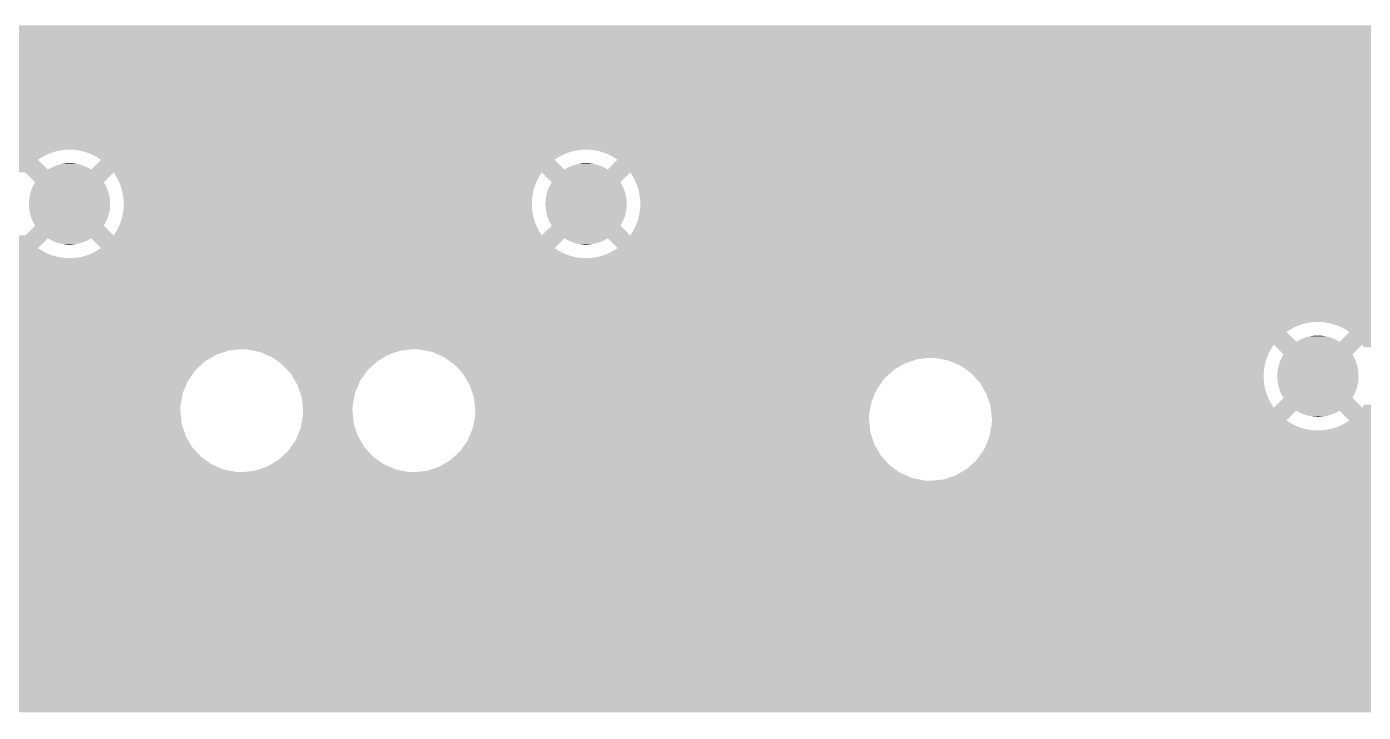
# Model space of a CAD drawing. Extents: x 295 to 953, y 10 to 290.
# Drawn here: x 639.2 to 661.87, y 212.51 to 224.13 of the extents above; entities that cross this region are included whole.
import ezdxf

# ---------------------------------------------------------------- set-up
doc = ezdxf.new("R2010")
doc.units = 0
doc.header["$LTSCALE"] = 5
doc.header["$MEASUREMENT"] = 0
doc.layers.add('GND', color=7, linetype='CONTINUOUS')

msp = doc.modelspace()

# ---------------------------------------------------------------- linework, layer by layer
at = {"layer": 'GND'}
for points in [[(636.662, 223.996), (636.684, 224.01), (723.11, 223.996), (723.12, 224.01)], [(636.684, 224.01), (636.831, 224.106), (723.12, 224.01), (723.225, 224.106)], [(636.831, 224.106), (636.882, 224.159), (723.225, 224.106), (723.282, 224.159)], [(626.194, 223.903), (626.194, 223.904), (723.044, 223.903), (723.044, 223.904)], [(626.194, 223.83), (626.194, 223.903), (722.992, 223.83), (723.044, 223.903)], [(626.194, 223.628), (626.194, 223.83), (722.905, 223.628), (722.992, 223.83)], [(636.271, 223.904), (636.472, 223.927), (723.044, 223.904), (723.061, 223.927)], [(636.472, 223.927), (636.662, 223.996), (723.061, 223.927), (723.11, 223.996)], [(626.194, 223.412), (626.194, 223.628), (722.863, 223.412), (722.905, 223.628)], [(626.194, 223.32), (626.194, 223.412), (722.859, 223.32), (722.863, 223.412)], [(626.194, 223.101), (626.194, 223.32), (722.882, 223.101), (722.859, 223.32)], [(626.194, 222.902), (626.194, 223.101), (722.947, 222.902), (722.882, 223.101)], [(626.194, 222.879), (626.194, 222.902), (680.597, 222.879), (680.817, 222.902)], [(626.194, 222.81), (626.194, 222.879), (680.388, 222.81), (680.597, 222.879)], [(626.194, 222.699), (626.194, 222.81), (680.198, 222.699), (680.388, 222.81)], [(626.194, 222.633), (626.194, 222.699), (680.126, 222.633), (680.198, 222.699)], [(630.621, 222.632), (630.555, 222.633), (680.125, 222.632), (680.126, 222.633)], [(630.686, 222.627), (630.621, 222.632), (680.119, 222.627), (680.125, 222.632)], [(630.751, 222.616), (630.686, 222.627), (680.108, 222.616), (680.119, 222.627)], [(630.815, 222.602), (630.751, 222.616), (680.092, 222.602), (680.108, 222.616)], [(630.877, 222.582), (630.815, 222.602), (680.071, 222.582), (680.092, 222.602)], [(630.939, 222.559), (630.877, 222.582), (680.045, 222.559), (680.071, 222.582)], [(630.957, 222.55), (630.939, 222.559), (680.035, 222.55), (680.045, 222.559)], [(630.998, 222.531), (630.957, 222.55), (680.021, 222.531), (680.035, 222.55)], [(631.055, 222.498), (630.998, 222.531), (679.999, 222.498), (680.021, 222.531)], [(631.017, 222.37), (631.11, 222.462), (679.907, 222.37), (679.973, 222.462)], [(631.11, 222.462), (631.055, 222.498), (679.973, 222.462), (679.999, 222.498)], [(626.194, 222.247), (626.194, 222.296), (679.855, 222.247), (679.876, 222.296)], [(630.943, 222.296), (631.017, 222.37), (679.876, 222.296), (679.907, 222.37)], [(631.35, 222.21), (631.324, 222.247), (679.839, 222.21), (679.855, 222.247)], [(631.375, 222.167), (631.35, 222.21), (679.82, 222.167), (679.839, 222.21)], [(631.383, 222.153), (631.375, 222.167), (679.818, 222.153), (679.82, 222.167)], [(631.413, 222.095), (631.383, 222.153), (679.806, 222.095), (679.818, 222.153)], [(631.432, 222.049), (631.413, 222.095), (679.797, 222.049), (679.806, 222.095)], [(631.433, 222.045), (631.432, 222.049), (639.837, 222.045), (639.902, 222.049)], [(631.437, 222.037), (631.433, 222.045), (639.772, 222.037), (639.837, 222.045)], [(631.438, 222.034), (631.437, 222.037), (639.76, 222.034), (639.772, 222.037)], [(631.441, 222.024), (631.438, 222.034), (639.708, 222.024), (639.76, 222.034)], [(631.447, 222.006), (631.441, 222.024), (639.645, 222.006), (639.708, 222.024)], [(631.454, 221.984), (631.447, 222.006), (639.583, 221.984), (639.645, 222.006)], [(631.458, 221.972), (631.454, 221.984), (639.555, 221.972), (639.583, 221.984)], [(631.462, 221.958), (631.458, 221.972), (639.523, 221.958), (639.555, 221.972)], [(639.968, 222.048), (639.902, 222.049), (648.65, 222.048), (648.665, 222.049)], [(640.002, 222.045), (639.968, 222.048), (648.6, 222.045), (648.65, 222.048)], [(640.033, 222.042), (640.002, 222.045), (648.579, 222.042), (648.6, 222.045)], [(640.07, 222.037), (640.033, 222.042), (648.535, 222.037), (648.579, 222.042)], [(640.098, 222.032), (640.07, 222.037), (648.513, 222.032), (648.535, 222.037)], [(640.135, 222.024), (640.098, 222.032), (648.471, 222.024), (648.513, 222.032)], [(640.162, 222.017), (640.135, 222.024), (648.448, 222.017), (648.471, 222.024)], [(640.199, 222.006), (640.162, 222.017), (648.408, 222.006), (648.448, 222.017)], [(640.225, 221.998), (640.199, 222.006), (648.385, 221.998), (648.408, 222.006)], [(640.261, 221.984), (640.225, 221.998), (648.346, 221.984), (648.385, 221.998)], [(640.286, 221.974), (640.261, 221.984), (648.324, 221.974), (648.346, 221.984)], [(640.321, 221.958), (640.286, 221.974), (648.286, 221.958), (648.324, 221.974)], [(648.731, 222.048), (648.665, 222.049), (679.797, 222.048), (679.797, 222.049)], [(648.796, 222.042), (648.731, 222.048), (679.796, 222.042), (679.797, 222.048)], [(648.861, 222.032), (648.796, 222.042), (679.794, 222.032), (679.796, 222.042)], [(648.925, 222.017), (648.861, 222.032), (679.791, 222.017), (679.794, 222.032)], [(648.988, 221.998), (648.925, 222.017), (679.787, 221.998), (679.791, 222.017)], [(649.049, 221.974), (648.988, 221.998), (679.782, 221.974), (679.787, 221.998)], [(649.098, 221.951), (649.049, 221.974), (679.778, 221.951), (679.782, 221.974)], [(631.47, 221.927), (631.462, 221.958), (639.465, 221.927), (639.523, 221.958)], [(631.475, 221.908), (631.47, 221.927), (639.435, 221.908), (639.465, 221.927)], [(631.477, 221.892), (631.475, 221.908), (639.409, 221.892), (639.435, 221.908)], [(631.48, 221.878), (631.477, 221.892), (639.388, 221.878), (639.409, 221.892)], [(631.486, 221.844), (631.48, 221.878), (639.422, 221.844), (639.388, 221.878)], [(631.493, 221.779), (631.486, 221.844), (639.488, 221.779), (639.422, 221.844)], [(631.495, 221.713), (631.493, 221.779), (639.553, 221.713), (639.488, 221.779)], [(639.588, 221.732), (639.605, 221.74), (640.256, 221.732), (640.241, 221.74)], [(639.605, 221.74), (639.638, 221.757), (640.241, 221.74), (640.206, 221.757)], [(639.638, 221.757), (639.656, 221.764), (640.206, 221.757), (640.19, 221.764)], [(639.656, 221.764), (639.691, 221.778), (640.19, 221.764), (640.153, 221.778)], [(639.691, 221.778), (639.71, 221.784), (640.153, 221.778), (640.137, 221.784)], [(639.71, 221.784), (639.745, 221.795), (640.137, 221.784), (640.098, 221.795)], [(639.745, 221.795), (639.765, 221.8), (640.098, 221.795), (640.082, 221.8)], [(639.765, 221.8), (639.801, 221.807), (640.082, 221.8), (640.042, 221.807)], [(639.801, 221.807), (639.822, 221.81), (640.042, 221.807), (640.027, 221.81)], [(639.822, 221.81), (639.857, 221.815), (640.027, 221.81), (639.984, 221.815)], [(639.857, 221.815), (639.884, 221.817), (639.984, 221.815), (639.97, 221.817)], [(639.884, 221.817), (639.913, 221.818), (639.97, 221.817), (639.913, 221.818)], [(640.291, 221.712), (640.457, 221.878), (648.317, 221.712), (648.151, 221.878)], [(640.345, 221.946), (640.321, 221.958), (648.264, 221.946), (648.286, 221.958)], [(640.379, 221.927), (640.345, 221.946), (648.228, 221.927), (648.264, 221.946)], [(640.402, 221.914), (640.379, 221.927), (648.207, 221.914), (648.228, 221.927)], [(640.435, 221.892), (640.402, 221.914), (648.172, 221.892), (648.207, 221.914)], [(640.457, 221.878), (640.435, 221.892), (648.151, 221.878), (648.172, 221.892)], [(648.351, 221.732), (648.368, 221.74), (649.019, 221.732), (649.004, 221.74)], [(648.368, 221.74), (648.401, 221.757), (649.004, 221.74), (648.969, 221.757)], [(648.401, 221.757), (648.419, 221.764), (648.969, 221.757), (648.953, 221.764)], [(648.419, 221.764), (648.454, 221.778), (648.953, 221.764), (648.916, 221.778)], [(648.454, 221.778), (648.473, 221.784), (648.916, 221.778), (648.9, 221.784)], [(648.473, 221.784), (648.508, 221.795), (648.9, 221.784), (648.861, 221.795)], [(648.508, 221.795), (648.528, 221.8), (648.861, 221.795), (648.845, 221.8)], [(648.528, 221.8), (648.564, 221.807), (648.845, 221.8), (648.805, 221.807)], [(648.564, 221.807), (648.585, 221.81), (648.805, 221.807), (648.79, 221.81)], [(648.585, 221.81), (648.62, 221.815), (648.79, 221.81), (648.747, 221.815)], [(648.62, 221.815), (648.647, 221.817), (648.747, 221.815), (648.733, 221.817)], [(648.647, 221.817), (648.676, 221.818), (648.733, 221.817), (648.676, 221.818)], [(649.054, 221.712), (649.201, 221.859), (679.789, 221.712), (679.774, 221.859)], [(649.108, 221.946), (649.098, 221.951), (679.778, 221.946), (679.778, 221.951)], [(649.165, 221.914), (649.108, 221.946), (679.776, 221.914), (679.778, 221.946)], [(649.22, 221.878), (649.165, 221.914), (679.775, 221.878), (679.776, 221.914)], [(649.201, 221.859), (649.22, 221.878), (679.774, 221.859), (679.775, 221.878)], [(631.494, 221.668), (631.495, 221.712), (679.794, 221.668), (679.789, 221.712)], [(631.494, 221.663), (631.494, 221.668), (679.795, 221.663), (679.794, 221.668)], [(631.495, 221.712), (631.495, 221.713), (639.554, 221.712), (639.553, 221.713)], [(639.34, 221.497), (639.173, 221.663), (640.505, 221.497), (640.672, 221.663)], [(639.554, 221.712), (639.588, 221.732), (640.291, 221.712), (640.256, 221.732)], [(640.697, 221.626), (640.672, 221.663), (647.912, 221.626), (647.936, 221.663)], [(640.707, 221.609), (640.697, 221.626), (647.9, 221.609), (647.912, 221.626)], [(640.731, 221.569), (640.707, 221.609), (647.878, 221.569), (647.9, 221.609)], [(640.739, 221.551), (640.731, 221.569), (647.868, 221.551), (647.878, 221.569)], [(640.76, 221.511), (640.739, 221.551), (647.849, 221.511), (647.868, 221.551)], [(640.767, 221.492), (640.76, 221.511), (647.84, 221.492), (647.849, 221.511)], [(648.103, 221.497), (647.936, 221.663), (649.268, 221.497), (649.435, 221.663)], [(648.317, 221.712), (648.351, 221.732), (649.054, 221.712), (649.019, 221.732)], [(649.45, 221.64), (649.435, 221.663), (679.797, 221.64), (679.795, 221.663)], [(649.46, 221.626), (649.45, 221.64), (679.802, 221.626), (679.797, 221.64)], [(649.494, 221.569), (649.46, 221.626), (679.82, 221.569), (679.802, 221.626)], [(649.523, 221.511), (649.494, 221.569), (679.84, 221.511), (679.82, 221.569)], [(649.548, 221.45), (649.523, 221.511), (679.86, 221.45), (679.84, 221.511)], [(639.243, 221.242), (639.252, 221.289), (640.603, 221.242), (640.593, 221.289)], [(639.252, 221.289), (639.254, 221.298), (640.593, 221.289), (640.591, 221.298)], [(639.254, 221.298), (639.267, 221.343), (640.591, 221.298), (640.577, 221.343)], [(639.267, 221.343), (639.271, 221.352), (640.577, 221.343), (640.575, 221.352)], [(639.271, 221.352), (639.287, 221.397), (640.575, 221.352), (640.558, 221.397)], [(639.287, 221.397), (639.291, 221.405), (640.558, 221.397), (640.554, 221.405)], [(639.291, 221.405), (639.311, 221.448), (640.554, 221.405), (640.533, 221.448)], [(639.311, 221.448), (639.316, 221.456), (640.533, 221.448), (640.529, 221.456)], [(639.316, 221.456), (639.34, 221.497), (640.529, 221.456), (640.505, 221.497)], [(640.785, 221.45), (640.767, 221.492), (647.824, 221.45), (647.84, 221.492)], [(640.791, 221.431), (640.785, 221.45), (647.816, 221.431), (647.824, 221.45)], [(640.806, 221.388), (640.791, 221.431), (647.803, 221.388), (647.816, 221.431)], [(640.81, 221.368), (640.806, 221.388), (647.797, 221.368), (647.803, 221.388)], [(640.822, 221.324), (640.81, 221.368), (647.787, 221.324), (647.797, 221.368)], [(640.825, 221.305), (640.822, 221.324), (647.782, 221.305), (647.787, 221.324)], [(640.833, 221.26), (640.825, 221.305), (647.775, 221.26), (647.782, 221.305)], [(648.006, 221.242), (648.015, 221.289), (649.366, 221.242), (649.356, 221.289)], [(648.015, 221.289), (648.017, 221.298), (649.356, 221.289), (649.354, 221.298)], [(648.017, 221.298), (648.03, 221.343), (649.354, 221.298), (649.34, 221.343)], [(648.03, 221.343), (648.034, 221.352), (649.34, 221.343), (649.338, 221.352)], [(648.034, 221.352), (648.05, 221.397), (649.338, 221.352), (649.321, 221.397)], [(648.05, 221.397), (648.054, 221.405), (649.321, 221.397), (649.317, 221.405)], [(648.054, 221.405), (648.074, 221.448), (649.317, 221.405), (649.296, 221.448)], [(648.074, 221.448), (648.079, 221.456), (649.296, 221.448), (649.292, 221.456)], [(648.079, 221.456), (648.103, 221.497), (649.292, 221.456), (649.268, 221.497)], [(649.554, 221.431), (649.548, 221.45), (679.866, 221.431), (679.86, 221.45)], [(649.569, 221.388), (649.554, 221.431), (679.891, 221.388), (679.866, 221.431)], [(649.585, 221.324), (649.569, 221.388), (679.928, 221.324), (679.891, 221.388)], [(649.596, 221.26), (649.585, 221.324), (679.966, 221.26), (679.928, 221.324)], [(639.233, 221.129), (639.235, 221.177), (640.612, 221.129), (640.61, 221.177)], [(639.235, 221.081), (639.233, 221.129), (640.61, 221.081), (640.612, 221.129)], [(639.235, 221.177), (639.236, 221.186), (640.61, 221.177), (640.61, 221.186)], [(639.236, 221.072), (639.235, 221.081), (640.609, 221.072), (640.61, 221.081)], [(639.236, 221.186), (639.241, 221.233), (640.61, 221.186), (640.604, 221.233)], [(639.241, 221.025), (639.236, 221.072), (640.604, 221.025), (640.609, 221.072)], [(639.241, 221.233), (639.243, 221.242), (640.604, 221.233), (640.603, 221.242)], [(640.835, 221.24), (640.833, 221.26), (647.772, 221.24), (647.775, 221.26)], [(640.84, 221.195), (640.835, 221.24), (647.768, 221.195), (647.772, 221.24)], [(640.838, 221.043), (640.842, 221.084), (647.769, 221.043), (647.767, 221.084)], [(640.841, 221.174), (640.84, 221.195), (647.767, 221.174), (647.768, 221.195)], [(640.843, 221.129), (640.841, 221.174), (647.766, 221.129), (647.767, 221.174)], [(640.842, 221.109), (640.843, 221.129), (647.766, 221.109), (647.766, 221.129)], [(640.842, 221.084), (640.842, 221.109), (647.767, 221.084), (647.766, 221.109)], [(647.996, 221.129), (647.998, 221.177), (649.375, 221.129), (649.373, 221.177)], [(647.998, 221.081), (647.996, 221.129), (649.373, 221.081), (649.375, 221.129)], [(647.998, 221.177), (647.999, 221.186), (649.373, 221.177), (649.373, 221.186)], [(647.999, 221.072), (647.998, 221.081), (649.372, 221.072), (649.373, 221.081)], [(647.999, 221.186), (648.004, 221.233), (649.373, 221.186), (649.367, 221.233)], [(648.004, 221.025), (647.999, 221.072), (649.367, 221.025), (649.372, 221.072)], [(648.004, 221.233), (648.006, 221.242), (649.367, 221.233), (649.366, 221.242)], [(649.598, 221.24), (649.596, 221.26), (679.977, 221.24), (679.966, 221.26)], [(649.603, 221.195), (649.598, 221.24), (680.019, 221.195), (679.977, 221.24)], [(649.599, 221.018), (649.604, 221.078), (680.21, 221.018), (680.126, 221.078)], [(649.606, 221.129), (649.603, 221.195), (680.079, 221.129), (680.019, 221.195)], [(649.604, 221.078), (649.605, 221.084), (680.126, 221.078), (680.121, 221.084)], [(649.605, 221.084), (649.606, 221.129), (680.121, 221.084), (680.079, 221.129)], [(639.243, 221.016), (639.241, 221.025), (640.602, 221.016), (640.604, 221.025)], [(639.252, 220.969), (639.243, 221.016), (640.593, 220.969), (640.602, 221.016)], [(639.254, 220.96), (639.252, 220.969), (640.591, 220.96), (640.593, 220.969)], [(639.268, 220.915), (639.254, 220.96), (640.578, 220.915), (640.591, 220.96)], [(639.27, 220.906), (639.268, 220.915), (640.575, 220.906), (640.578, 220.915)], [(639.288, 220.861), (639.27, 220.906), (640.558, 220.861), (640.575, 220.906)], [(639.291, 220.853), (639.288, 220.861), (640.554, 220.853), (640.558, 220.861)], [(639.312, 220.81), (639.291, 220.853), (640.534, 220.81), (640.554, 220.853)], [(640.792, 220.827), (640.799, 220.851), (647.817, 220.827), (647.808, 220.851)], [(640.799, 220.851), (640.811, 220.89), (647.808, 220.851), (647.798, 220.89)], [(640.811, 220.89), (640.817, 220.914), (647.798, 220.89), (647.791, 220.914)], [(640.817, 220.914), (640.826, 220.953), (647.791, 220.914), (647.783, 220.953)], [(640.826, 220.953), (640.83, 220.978), (647.783, 220.953), (647.778, 220.978)], [(640.83, 220.978), (640.836, 221.018), (647.778, 220.978), (647.773, 221.018)], [(640.836, 221.018), (640.838, 221.043), (647.773, 221.018), (647.769, 221.043)], [(648.006, 221.016), (648.004, 221.025), (649.365, 221.016), (649.367, 221.025)], [(648.015, 220.969), (648.006, 221.016), (649.356, 220.969), (649.365, 221.016)], [(648.017, 220.96), (648.015, 220.969), (649.354, 220.96), (649.356, 220.969)], [(648.031, 220.915), (648.017, 220.96), (649.341, 220.915), (649.354, 220.96)], [(648.033, 220.906), (648.031, 220.915), (649.338, 220.906), (649.341, 220.915)], [(648.051, 220.861), (648.033, 220.906), (649.321, 220.861), (649.338, 220.906)], [(648.054, 220.853), (648.051, 220.861), (649.317, 220.853), (649.321, 220.861)], [(648.075, 220.81), (648.054, 220.853), (649.297, 220.81), (649.317, 220.853)], [(649.555, 220.827), (649.566, 220.863), (680.692, 220.827), (680.508, 220.863)], [(649.566, 220.863), (649.574, 220.89), (680.508, 220.863), (680.447, 220.89)], [(649.574, 220.89), (649.588, 220.95), (680.447, 220.89), (680.306, 220.95)], [(649.588, 220.95), (649.589, 220.953), (680.306, 220.95), (680.301, 220.953)], [(649.589, 220.953), (649.599, 221.018), (680.301, 220.953), (680.21, 221.018)], [(639.173, 220.595), (639.34, 220.761), (640.672, 220.595), (640.505, 220.761)], [(639.316, 220.802), (639.312, 220.81), (640.529, 220.802), (640.534, 220.81)], [(639.34, 220.761), (639.316, 220.802), (640.505, 220.761), (640.529, 220.802)], [(640.672, 220.595), (640.685, 220.615), (647.936, 220.595), (647.922, 220.615)], [(640.685, 220.615), (640.708, 220.649), (647.922, 220.615), (647.901, 220.649)], [(640.708, 220.649), (640.72, 220.671), (647.901, 220.649), (647.887, 220.671)], [(640.72, 220.671), (640.74, 220.707), (647.887, 220.671), (647.869, 220.707)], [(640.74, 220.707), (640.751, 220.729), (647.869, 220.707), (647.857, 220.729)], [(640.751, 220.729), (640.768, 220.766), (647.857, 220.729), (647.841, 220.766)], [(640.768, 220.766), (640.777, 220.789), (647.841, 220.766), (647.83, 220.789)], [(640.777, 220.789), (640.792, 220.827), (647.83, 220.789), (647.817, 220.827)], [(647.936, 220.595), (648.103, 220.761), (649.435, 220.595), (649.268, 220.761)], [(648.079, 220.802), (648.075, 220.81), (649.292, 220.802), (649.297, 220.81)], [(648.103, 220.761), (648.079, 220.802), (649.268, 220.761), (649.292, 220.802)], [(649.435, 220.595), (649.471, 220.649), (852.786, 220.595), (852.773, 220.649)], [(649.471, 220.649), (649.503, 220.707), (852.773, 220.649), (852.759, 220.707)], [(649.503, 220.707), (649.531, 220.766), (852.759, 220.707), (852.745, 220.766)], [(649.531, 220.766), (649.551, 220.816), (852.745, 220.766), (852.733, 220.816)], [(649.551, 220.816), (649.552, 220.821), (680.817, 220.816), (680.725, 220.821)], [(649.552, 220.821), (649.555, 220.827), (680.725, 220.821), (680.692, 220.827)], [(626.194, 220.546), (626.194, 220.595), (852.797, 220.546), (852.786, 220.595)], [(626.194, 220.38), (626.194, 220.546), (639.388, 220.38), (639.554, 220.546)], [(626.194, 220.344), (626.194, 220.38), (639.443, 220.344), (639.388, 220.38)], [(639.589, 220.526), (639.554, 220.546), (640.257, 220.526), (640.291, 220.546)], [(639.604, 220.518), (639.589, 220.526), (640.24, 220.518), (640.257, 220.526)], [(639.64, 220.501), (639.604, 220.518), (640.207, 220.501), (640.24, 220.518)], [(639.655, 220.494), (639.64, 220.501), (640.189, 220.494), (640.207, 220.501)], [(639.692, 220.48), (639.655, 220.494), (640.154, 220.48), (640.189, 220.494)], [(639.708, 220.474), (639.692, 220.48), (640.135, 220.474), (640.154, 220.48)], [(639.747, 220.463), (639.708, 220.474), (640.1, 220.463), (640.135, 220.474)], [(639.763, 220.458), (639.747, 220.463), (640.08, 220.458), (640.1, 220.463)], [(639.803, 220.451), (639.763, 220.458), (640.045, 220.451), (640.08, 220.458)], [(639.819, 220.448), (639.803, 220.451), (640.023, 220.448), (640.045, 220.451)], [(639.861, 220.443), (639.819, 220.448), (639.988, 220.443), (640.023, 220.448)], [(639.875, 220.441), (639.861, 220.443), (639.961, 220.441), (639.988, 220.443)], [(639.932, 220.44), (639.875, 220.441), (639.932, 220.44), (639.961, 220.441)], [(640.457, 220.38), (640.291, 220.546), (648.151, 220.38), (648.317, 220.546)], [(640.436, 220.366), (640.457, 220.38), (648.173, 220.366), (648.151, 220.38)], [(648.352, 220.526), (648.318, 220.546), (649.02, 220.526), (649.054, 220.546)], [(648.367, 220.518), (648.352, 220.526), (649.003, 220.518), (649.02, 220.526)], [(648.403, 220.501), (648.367, 220.518), (648.97, 220.501), (649.003, 220.518)], [(648.418, 220.494), (648.403, 220.501), (648.952, 220.494), (648.97, 220.501)], [(648.455, 220.48), (648.418, 220.494), (648.917, 220.48), (648.952, 220.494)], [(648.471, 220.474), (648.455, 220.48), (648.898, 220.474), (648.917, 220.48)], [(648.51, 220.463), (648.471, 220.474), (648.863, 220.463), (648.898, 220.474)], [(648.526, 220.458), (648.51, 220.463), (648.843, 220.458), (648.863, 220.463)], [(648.566, 220.451), (648.526, 220.458), (648.808, 220.451), (648.843, 220.458)], [(648.582, 220.448), (648.566, 220.451), (648.786, 220.448), (648.808, 220.451)], [(648.624, 220.443), (648.582, 220.448), (648.751, 220.443), (648.786, 220.448)], [(648.638, 220.441), (648.624, 220.443), (648.724, 220.441), (648.751, 220.443)], [(648.695, 220.44), (648.638, 220.441), (648.695, 220.44), (648.724, 220.441)], [(649.059, 220.541), (649.054, 220.546), (852.798, 220.541), (852.797, 220.546)], [(649.22, 220.38), (649.059, 220.541), (852.865, 220.38), (852.798, 220.541)], [(649.199, 220.366), (649.22, 220.38), (852.871, 220.366), (852.865, 220.38)], [(626.194, 220.312), (626.194, 220.344), (639.5, 220.312), (639.443, 220.344)], [(626.194, 220.284), (626.194, 220.312), (639.559, 220.284), (639.5, 220.312)], [(626.194, 220.26), (626.194, 220.284), (639.621, 220.26), (639.559, 220.284)], [(626.194, 220.241), (626.194, 220.26), (639.683, 220.241), (639.621, 220.26)], [(626.194, 220.226), (626.194, 220.241), (639.747, 220.226), (639.683, 220.241)], [(626.194, 220.216), (626.194, 220.226), (639.812, 220.216), (639.747, 220.226)], [(626.194, 220.21), (626.194, 220.216), (639.877, 220.21), (639.812, 220.216)], [(626.194, 220.209), (626.194, 220.21), (639.943, 220.209), (639.877, 220.21)], [(626.194, 220.01), (626.194, 220.209), (853.068, 220.01), (852.946, 220.209)], [(639.943, 220.209), (639.958, 220.21), (648.706, 220.209), (648.64, 220.21)], [(639.958, 220.21), (640.008, 220.213), (648.64, 220.21), (648.606, 220.213)], [(640.008, 220.213), (640.029, 220.216), (648.606, 220.213), (648.575, 220.216)], [(640.029, 220.216), (640.073, 220.221), (648.575, 220.216), (648.538, 220.221)], [(640.073, 220.221), (640.095, 220.226), (648.538, 220.221), (648.51, 220.226)], [(640.095, 220.226), (640.137, 220.234), (648.51, 220.226), (648.473, 220.234)], [(640.137, 220.234), (640.16, 220.241), (648.473, 220.234), (648.446, 220.241)], [(640.16, 220.241), (640.201, 220.252), (648.446, 220.241), (648.409, 220.252)], [(640.201, 220.252), (640.223, 220.26), (648.409, 220.252), (648.384, 220.26)], [(640.223, 220.26), (640.262, 220.274), (648.384, 220.26), (648.347, 220.274)], [(640.262, 220.274), (640.284, 220.284), (648.347, 220.274), (648.322, 220.284)], [(640.284, 220.284), (640.322, 220.3), (648.322, 220.284), (648.287, 220.3)], [(640.322, 220.3), (640.344, 220.312), (648.287, 220.3), (648.263, 220.312)], [(640.344, 220.312), (640.38, 220.331), (648.263, 220.312), (648.229, 220.331)], [(640.38, 220.331), (640.401, 220.344), (648.229, 220.331), (648.206, 220.344)], [(640.401, 220.344), (640.436, 220.366), (648.206, 220.344), (648.173, 220.366)], [(648.706, 220.209), (648.771, 220.213), (852.946, 220.209), (852.944, 220.213)], [(648.771, 220.213), (648.836, 220.221), (852.944, 220.213), (852.939, 220.221)], [(648.836, 220.221), (648.9, 220.234), (852.939, 220.221), (852.931, 220.234)], [(648.9, 220.234), (648.964, 220.252), (852.931, 220.234), (852.92, 220.252)], [(648.964, 220.252), (649, 220.265), (852.92, 220.252), (852.912, 220.265)], [(649, 220.265), (649.025, 220.274), (852.912, 220.265), (852.909, 220.274)], [(649.025, 220.274), (649.085, 220.3), (852.909, 220.274), (852.898, 220.3)], [(649.085, 220.3), (649.143, 220.331), (852.898, 220.3), (852.885, 220.331)], [(649.143, 220.331), (649.199, 220.366), (852.885, 220.331), (852.871, 220.366)], [(626.194, 219.858), (626.194, 220.01), (853.197, 219.858), (853.068, 220.01)], [(626.194, 219.854), (626.194, 219.858), (774.933, 219.854), (774.999, 219.858)], [(626.194, 219.846), (626.194, 219.854), (774.868, 219.846), (774.933, 219.854)], [(626.194, 219.833), (626.194, 219.846), (774.804, 219.833), (774.868, 219.846)], [(626.194, 219.815), (626.194, 219.833), (774.741, 219.815), (774.804, 219.833)], [(626.194, 219.793), (626.194, 219.815), (774.679, 219.793), (774.741, 219.815)], [(626.194, 219.767), (626.194, 219.793), (774.619, 219.767), (774.679, 219.793)], [(626.194, 219.736), (626.194, 219.767), (774.561, 219.736), (774.619, 219.767)], [(626.194, 219.702), (626.194, 219.736), (774.505, 219.702), (774.561, 219.736)], [(626.194, 219.687), (626.194, 219.702), (774.485, 219.687), (774.505, 219.702)], [(626.194, 219.521), (626.194, 219.687), (774.651, 219.521), (774.485, 219.687)], [(626.194, 219.473), (626.194, 219.521), (853.674, 219.473), (853.595, 219.521)], [(626.194, 219.418), (626.194, 219.473), (774.234, 219.418), (774.27, 219.473)], [(626.194, 219.361), (626.194, 219.418), (774.201, 219.361), (774.234, 219.418)], [(626.194, 219.301), (626.194, 219.361), (774.173, 219.301), (774.201, 219.361)], [(626.194, 219.251), (626.194, 219.301), (774.154, 219.251), (774.173, 219.301)], [(626.194, 219.227), (626.194, 219.251), (665.992, 219.227), (666.212, 219.251)], [(626.194, 219.159), (626.194, 219.227), (665.783, 219.159), (665.992, 219.227)], [(626.194, 219.128), (626.194, 219.159), (665.73, 219.128), (665.783, 219.159)], [(626.194, 219.124), (626.194, 219.128), (661.014, 219.124), (661.08, 219.128)], [(626.194, 219.116), (626.194, 219.124), (660.949, 219.116), (661.014, 219.124)], [(626.194, 219.103), (626.194, 219.116), (660.885, 219.103), (660.949, 219.116)], [(626.194, 219.085), (626.194, 219.103), (660.822, 219.085), (660.885, 219.103)], [(626.194, 219.063), (626.194, 219.085), (660.76, 219.063), (660.822, 219.085)], [(626.194, 219.037), (626.194, 219.063), (660.7, 219.037), (660.76, 219.063)], [(626.194, 219.006), (626.194, 219.037), (660.642, 219.006), (660.7, 219.037)], [(661.145, 219.127), (661.08, 219.128), (665.729, 219.127), (665.73, 219.128)], [(661.211, 219.121), (661.145, 219.127), (665.719, 219.121), (665.729, 219.127)], [(661.275, 219.111), (661.211, 219.121), (665.702, 219.111), (665.719, 219.121)], [(661.339, 219.096), (661.275, 219.111), (665.677, 219.096), (665.702, 219.111)], [(661.402, 219.077), (661.339, 219.096), (665.644, 219.077), (665.677, 219.096)], [(661.463, 219.053), (661.402, 219.077), (665.603, 219.053), (665.644, 219.077)], [(661.476, 219.047), (661.463, 219.053), (665.593, 219.047), (665.603, 219.053)], [(661.522, 219.025), (661.476, 219.047), (665.569, 219.025), (665.593, 219.047)], [(661.579, 218.993), (661.522, 219.025), (665.534, 218.993), (665.569, 219.025)], [(626.194, 218.971), (626.194, 219.006), (660.586, 218.971), (660.642, 219.006)], [(626.194, 218.957), (626.194, 218.971), (660.566, 218.957), (660.586, 218.971)], [(626.194, 218.791), (626.194, 218.957), (660.732, 218.791), (660.566, 218.957)], [(626.194, 218.742), (626.194, 218.791), (665.319, 218.742), (665.354, 218.791)], [(660.732, 218.791), (660.765, 218.811), (661.468, 218.791), (661.434, 218.811)], [(660.765, 218.811), (660.782, 218.819), (661.434, 218.811), (661.419, 218.819)], [(660.782, 218.819), (660.816, 218.836), (661.419, 218.819), (661.383, 218.836)], [(660.816, 218.836), (660.834, 218.843), (661.383, 218.836), (661.367, 218.843)], [(660.834, 218.843), (660.868, 218.857), (661.367, 218.843), (661.33, 218.857)], [(660.868, 218.857), (660.887, 218.863), (661.33, 218.857), (661.314, 218.863)], [(660.887, 218.863), (660.922, 218.874), (661.314, 218.863), (661.275, 218.874)], [(660.922, 218.874), (660.942, 218.879), (661.275, 218.874), (661.26, 218.879)], [(660.942, 218.879), (660.978, 218.886), (661.26, 218.879), (661.219, 218.886)], [(660.978, 218.886), (660.999, 218.889), (661.219, 218.886), (661.204, 218.889)], [(660.999, 218.889), (661.034, 218.894), (661.204, 218.889), (661.161, 218.894)], [(661.034, 218.894), (661.062, 218.896), (661.161, 218.894), (661.147, 218.896)], [(661.062, 218.896), (661.091, 218.897), (661.147, 218.896), (661.091, 218.897)], [(661.468, 218.791), (661.575, 218.898), (665.354, 218.791), (665.43, 218.898)], [(661.575, 218.898), (661.634, 218.957), (665.43, 218.898), (665.494, 218.957)], [(661.634, 218.957), (661.579, 218.993), (665.494, 218.957), (665.534, 218.993)], [(626.194, 218.688), (626.194, 218.742), (660.315, 218.688), (660.351, 218.742)], [(626.194, 218.667), (626.194, 218.688), (660.303, 218.667), (660.315, 218.688)], [(637.093, 218.663), (637.002, 218.667), (642.805, 218.663), (642.844, 218.667)], [(637.191, 218.643), (637.093, 218.663), (642.624, 218.643), (642.805, 218.663)], [(637.31, 218.62), (637.191, 218.643), (642.554, 218.62), (642.624, 218.643)], [(637.416, 218.574), (637.31, 218.62), (642.415, 218.574), (642.554, 218.62)], [(637.512, 218.533), (637.416, 218.574), (642.344, 218.533), (642.415, 218.574)], [(642.935, 218.663), (642.844, 218.667), (645.726, 218.663), (645.765, 218.667)], [(643.033, 218.643), (642.935, 218.663), (645.545, 218.643), (645.726, 218.663)], [(643.152, 218.62), (643.033, 218.643), (645.475, 218.62), (645.545, 218.643)], [(643.258, 218.574), (643.152, 218.62), (645.336, 218.574), (645.475, 218.62)], [(643.354, 218.533), (643.258, 218.574), (645.265, 218.533), (645.336, 218.574)], [(645.856, 218.663), (645.765, 218.667), (660.3, 218.663), (660.303, 218.667)], [(646.02, 218.63), (645.856, 218.663), (660.282, 218.63), (660.3, 218.663)], [(646.073, 218.62), (646.02, 218.63), (660.277, 218.62), (660.282, 218.63)], [(646.186, 218.571), (646.073, 218.62), (660.254, 218.571), (660.277, 218.62)], [(646.275, 218.533), (646.186, 218.571), (660.24, 218.533), (660.254, 218.571)], [(660.517, 218.576), (660.351, 218.742), (661.683, 218.576), (661.849, 218.742)], [(660.493, 218.535), (660.517, 218.576), (661.707, 218.535), (661.683, 218.576)], [(661.865, 218.719), (661.849, 218.742), (665.302, 218.719), (665.319, 218.742)], [(661.874, 218.705), (661.865, 218.719), (665.296, 218.705), (665.302, 218.719)], [(637.611, 218.463), (637.512, 218.533), (642.225, 218.463), (642.344, 218.533)], [(637.692, 218.405), (637.611, 218.463), (642.162, 218.405), (642.225, 218.463)], [(637.775, 218.314), (637.692, 218.405), (642.062, 218.314), (642.162, 218.405)], [(643.453, 218.463), (643.354, 218.533), (645.146, 218.463), (645.265, 218.533)], [(643.534, 218.405), (643.453, 218.463), (645.083, 218.405), (645.146, 218.463)], [(643.617, 218.314), (643.534, 218.405), (644.983, 218.314), (645.083, 218.405)], [(646.293, 218.521), (646.275, 218.533), (660.235, 218.521), (660.24, 218.533)], [(646.326, 218.497), (646.293, 218.521), (654.308, 218.497), (654.528, 218.521)], [(646.422, 218.428), (646.326, 218.497), (654.099, 218.428), (654.308, 218.497)], [(646.455, 218.405), (646.422, 218.428), (654.059, 218.405), (654.099, 218.428)], [(646.536, 218.317), (646.455, 218.405), (653.909, 218.317), (654.059, 218.405)], [(654.619, 218.516), (654.528, 218.521), (660.233, 218.516), (660.235, 218.521)], [(654.652, 218.51), (654.619, 218.516), (660.231, 218.51), (660.233, 218.516)], [(654.836, 218.474), (654.652, 218.51), (660.22, 218.474), (660.231, 218.51)], [(654.898, 218.447), (654.836, 218.474), (660.211, 218.447), (660.22, 218.474)], [(655.038, 218.387), (654.898, 218.447), (660.197, 218.387), (660.211, 218.447)], [(655.043, 218.384), (655.038, 218.387), (660.197, 218.384), (660.197, 218.387)], [(655.134, 218.319), (655.043, 218.384), (660.186, 218.319), (660.197, 218.384)], [(660.42, 218.321), (660.429, 218.368), (661.78, 218.321), (661.77, 218.368)], [(660.429, 218.368), (660.432, 218.377), (661.77, 218.368), (661.768, 218.377)], [(660.432, 218.377), (660.445, 218.422), (661.768, 218.377), (661.755, 218.422)], [(660.445, 218.422), (660.448, 218.431), (661.755, 218.422), (661.752, 218.431)], [(660.448, 218.431), (660.464, 218.476), (661.752, 218.431), (661.735, 218.476)], [(660.464, 218.476), (660.468, 218.484), (661.735, 218.476), (661.732, 218.484)], [(660.468, 218.484), (660.489, 218.527), (661.732, 218.484), (661.711, 218.527)], [(660.489, 218.527), (660.493, 218.535), (661.711, 218.527), (661.707, 218.535)], [(637.841, 218.243), (637.775, 218.314), (642.011, 218.243), (642.062, 218.314)], [(637.904, 218.134), (637.841, 218.243), (641.934, 218.134), (642.011, 218.243)], [(637.952, 218.052), (637.904, 218.134), (641.899, 218.052), (641.934, 218.134)], [(643.683, 218.243), (643.617, 218.314), (644.932, 218.243), (644.983, 218.314)], [(643.746, 218.134), (643.683, 218.243), (644.855, 218.134), (644.932, 218.243)], [(643.794, 218.052), (643.746, 218.134), (644.82, 218.052), (644.855, 218.134)], [(646.604, 218.243), (646.536, 218.317), (653.827, 218.243), (653.909, 218.317)], [(646.647, 218.168), (646.604, 218.243), (653.746, 218.168), (653.827, 218.243)], [(646.715, 218.052), (646.647, 218.168), (653.664, 218.052), (653.746, 218.168)], [(655.218, 218.259), (655.134, 218.319), (660.181, 218.259), (660.186, 218.319)], [(655.223, 218.253), (655.218, 218.259), (660.181, 218.253), (660.181, 218.259)], [(655.283, 218.188), (655.223, 218.253), (660.18, 218.188), (660.181, 218.253)], [(655.343, 218.122), (655.283, 218.188), (660.184, 218.122), (660.18, 218.188)], [(655.367, 218.097), (655.343, 218.122), (660.187, 218.097), (660.184, 218.122)], [(660.41, 218.208), (660.412, 218.256), (661.789, 218.208), (661.787, 218.256)], [(660.412, 218.16), (660.41, 218.208), (661.788, 218.16), (661.789, 218.208)], [(660.412, 218.256), (660.413, 218.265), (661.787, 218.256), (661.787, 218.265)], [(660.413, 218.151), (660.412, 218.16), (661.786, 218.151), (661.788, 218.16)], [(660.413, 218.265), (660.418, 218.312), (661.787, 218.265), (661.781, 218.312)], [(660.419, 218.104), (660.413, 218.151), (661.781, 218.104), (661.786, 218.151)], [(660.418, 218.312), (660.42, 218.321), (661.781, 218.312), (661.78, 218.321)], [(637.992, 217.932), (637.952, 218.052), (641.847, 217.932), (641.899, 218.052)], [(638.021, 217.843), (637.992, 217.932), (641.83, 217.843), (641.847, 217.932)], [(643.834, 217.932), (643.794, 218.052), (644.768, 217.932), (644.82, 218.052)], [(643.863, 217.843), (643.834, 217.932), (644.751, 217.843), (644.768, 217.932)], [(646.736, 217.988), (646.715, 218.052), (653.618, 217.988), (653.664, 218.052)], [(646.784, 217.843), (646.736, 217.988), (653.556, 217.843), (653.618, 217.988)], [(655.39, 218.057), (655.367, 218.097), (660.192, 218.057), (660.187, 218.097)], [(655.427, 217.993), (655.39, 218.057), (660.205, 217.993), (660.192, 218.057)], [(655.464, 217.93), (655.427, 217.993), (660.223, 217.93), (660.205, 217.993)], [(655.478, 217.906), (655.464, 217.93), (660.231, 217.906), (660.223, 217.93)], [(655.491, 217.868), (655.478, 217.906), (660.245, 217.868), (660.231, 217.906)], [(660.42, 218.095), (660.419, 218.104), (661.78, 218.095), (661.781, 218.104)], [(660.43, 218.048), (660.42, 218.095), (661.77, 218.048), (661.78, 218.095)], [(660.431, 218.039), (660.43, 218.048), (661.768, 218.039), (661.77, 218.048)], [(660.445, 217.994), (660.431, 218.039), (661.755, 217.994), (661.768, 218.039)], [(660.448, 217.985), (660.445, 217.994), (661.752, 217.985), (661.755, 217.994)], [(660.465, 217.94), (660.448, 217.985), (661.735, 217.94), (661.752, 217.985)], [(660.468, 217.932), (660.465, 217.94), (661.731, 217.932), (661.735, 217.94)], [(660.489, 217.889), (660.468, 217.932), (661.711, 217.889), (661.731, 217.932)], [(660.493, 217.881), (660.489, 217.889), (661.706, 217.881), (661.711, 217.889)], [(638.035, 217.716), (638.021, 217.843), (641.805, 217.716), (641.83, 217.843)], [(638.044, 217.624), (638.035, 217.716), (641.801, 217.624), (641.805, 217.716)], [(643.877, 217.716), (643.863, 217.843), (644.726, 217.716), (644.751, 217.843)], [(643.886, 217.624), (643.877, 217.716), (644.722, 217.624), (644.726, 217.716)], [(646.79, 217.786), (646.784, 217.843), (653.531, 217.786), (653.556, 217.843)], [(646.807, 217.624), (646.79, 217.786), (653.499, 217.624), (653.531, 217.786)], [(655.51, 217.808), (655.491, 217.868), (660.271, 217.808), (660.245, 217.868)], [(655.53, 217.75), (655.51, 217.808), (660.302, 217.75), (660.271, 217.808)], [(655.547, 217.697), (655.53, 217.75), (660.335, 217.697), (660.302, 217.75)], [(655.547, 217.694), (655.547, 217.697), (660.336, 217.694), (660.335, 217.697)], [(655.55, 217.674), (655.547, 217.694), (660.351, 217.674), (660.336, 217.694)], [(655.555, 217.625), (655.55, 217.674), (665.351, 217.625), (665.323, 217.674)], [(660.351, 217.674), (660.517, 217.84), (661.849, 217.674), (661.683, 217.84)], [(660.517, 217.84), (660.493, 217.881), (661.683, 217.84), (661.706, 217.881)], [(661.849, 217.674), (661.885, 217.728), (665.323, 217.674), (665.291, 217.728)], [(638.015, 217.405), (638.04, 217.532), (641.824, 217.405), (641.811, 217.532)], [(638.04, 217.532), (638.044, 217.624), (641.811, 217.532), (641.801, 217.624)], [(643.857, 217.405), (643.882, 217.532), (644.745, 217.405), (644.732, 217.532)], [(643.882, 217.532), (643.886, 217.624), (644.732, 217.532), (644.722, 217.624)], [(646.761, 217.316), (646.793, 217.478), (653.502, 217.316), (653.485, 217.478)], [(646.793, 217.478), (646.803, 217.532), (653.485, 217.478), (653.487, 217.532)], [(646.803, 217.532), (646.805, 217.57), (653.487, 217.532), (653.489, 217.57)], [(646.805, 217.57), (646.807, 217.624), (653.489, 217.57), (653.499, 217.624)], [(655.57, 217.478), (655.555, 217.625), (660.584, 217.478), (660.732, 217.625)], [(655.568, 217.423), (655.57, 217.459), (660.62, 217.423), (660.566, 217.459)], [(655.57, 217.459), (655.57, 217.478), (660.566, 217.459), (660.584, 217.478)], [(660.766, 217.605), (660.732, 217.625), (661.435, 217.605), (661.468, 217.625)], [(660.781, 217.597), (660.766, 217.605), (661.418, 217.597), (661.435, 217.605)], [(660.817, 217.58), (660.781, 217.597), (661.384, 217.58), (661.418, 217.597)], [(660.832, 217.573), (660.817, 217.58), (661.366, 217.573), (661.384, 217.58)], [(660.87, 217.559), (660.832, 217.573), (661.331, 217.559), (661.366, 217.573)], [(660.885, 217.553), (660.87, 217.559), (661.312, 217.553), (661.331, 217.559)], [(660.924, 217.542), (660.885, 217.553), (661.277, 217.542), (661.312, 217.553)], [(660.94, 217.537), (660.924, 217.542), (661.257, 217.537), (661.277, 217.542)], [(660.98, 217.53), (660.94, 217.537), (661.222, 217.53), (661.257, 217.537)], [(660.996, 217.527), (660.98, 217.53), (661.2, 217.527), (661.222, 217.53)], [(661.039, 217.522), (660.996, 217.527), (661.166, 217.522), (661.2, 217.527)], [(661.052, 217.52), (661.039, 217.522), (661.138, 217.52), (661.166, 217.522)], [(661.109, 217.519), (661.052, 217.52), (661.109, 217.519), (661.138, 217.52)], [(661.504, 217.589), (661.468, 217.625), (665.372, 217.589), (665.351, 217.625)], [(661.634, 217.459), (661.504, 217.589), (665.491, 217.459), (665.372, 217.589)], [(661.584, 217.426), (661.613, 217.445), (665.521, 217.426), (665.505, 217.445)], [(661.613, 217.445), (661.634, 217.459), (665.505, 217.445), (665.491, 217.459)], [(637.946, 217.195), (637.998, 217.316), (641.893, 217.195), (641.853, 217.316)], [(637.998, 217.316), (638.015, 217.405), (641.853, 217.316), (641.824, 217.405)], [(643.788, 217.195), (643.84, 217.316), (644.814, 217.195), (644.774, 217.316)], [(643.84, 217.316), (643.857, 217.405), (644.774, 217.316), (644.745, 217.405)], [(646.674, 217.113), (646.736, 217.259), (653.556, 217.113), (653.508, 217.259)], [(646.736, 217.259), (646.761, 217.316), (653.508, 217.259), (653.502, 217.316)], [(655.524, 217.17), (655.532, 217.212), (666.118, 217.17), (665.903, 217.212)], [(655.532, 217.212), (655.547, 217.288), (665.903, 217.212), (665.726, 217.288)], [(655.547, 217.289), (655.548, 217.295), (661.054, 217.289), (660.989, 217.295)], [(655.547, 217.288), (655.547, 217.289), (661.12, 217.288), (661.054, 217.289)], [(655.548, 217.295), (655.55, 217.305), (660.989, 217.295), (660.924, 217.305)], [(655.55, 217.305), (655.553, 217.32), (660.924, 217.305), (660.86, 217.32)], [(655.553, 217.32), (655.557, 217.339), (660.86, 217.32), (660.798, 217.339)], [(655.557, 217.339), (655.562, 217.363), (660.798, 217.339), (660.737, 217.363)], [(655.562, 217.363), (655.566, 217.386), (660.737, 217.363), (660.687, 217.386)], [(655.566, 217.386), (655.567, 217.391), (660.687, 217.386), (660.677, 217.391)], [(655.567, 217.391), (655.568, 217.423), (660.677, 217.391), (660.62, 217.423)], [(661.12, 217.288), (661.185, 217.292), (665.726, 217.288), (665.717, 217.292)], [(661.185, 217.292), (661.239, 217.299), (665.717, 217.292), (665.701, 217.299)], [(661.239, 217.299), (661.25, 217.3), (665.701, 217.299), (665.699, 217.3)], [(661.25, 217.3), (661.315, 217.313), (665.699, 217.3), (665.68, 217.313)], [(661.315, 217.313), (661.378, 217.331), (665.68, 217.313), (665.656, 217.331)], [(661.378, 217.331), (661.44, 217.353), (665.656, 217.331), (665.625, 217.353)], [(661.44, 217.353), (661.5, 217.379), (665.625, 217.353), (665.588, 217.379)], [(661.5, 217.379), (661.558, 217.41), (665.588, 217.379), (665.545, 217.41)], [(661.558, 217.41), (661.584, 217.426), (665.545, 217.41), (665.521, 217.426)], [(637.783, 216.933), (637.834, 217.005), (642.07, 216.933), (642.004, 217.005)], [(637.834, 217.005), (637.911, 217.113), (642.004, 217.005), (641.941, 217.113)], [(637.911, 217.113), (637.946, 217.195), (641.941, 217.113), (641.893, 217.195)], [(643.625, 216.933), (643.676, 217.005), (644.991, 216.933), (644.925, 217.005)], [(643.676, 217.005), (643.753, 217.113), (644.925, 217.005), (644.862, 217.113)], [(643.753, 217.113), (643.788, 217.195), (644.862, 217.113), (644.814, 217.195)], [(646.546, 216.933), (646.628, 217.049), (653.645, 216.933), (653.577, 217.049)], [(646.628, 217.049), (646.674, 217.113), (653.577, 217.049), (653.556, 217.113)], [(655.437, 216.967), (655.475, 217.056), (681.994, 216.967), (682.011, 217.056)], [(655.475, 217.056), (655.522, 217.165), (682.011, 217.056), (682.058, 217.165)], [(655.522, 217.165), (655.524, 217.169), (666.212, 217.165), (666.12, 217.169)], [(655.524, 217.169), (655.524, 217.17), (666.12, 217.169), (666.118, 217.17)], [(637.501, 216.715), (637.62, 216.785), (642.333, 216.715), (642.234, 216.785)], [(637.62, 216.785), (637.684, 216.842), (642.234, 216.785), (642.153, 216.842)], [(637.684, 216.842), (637.783, 216.933), (642.153, 216.842), (642.07, 216.933)], [(643.343, 216.715), (643.462, 216.785), (645.254, 216.715), (645.155, 216.785)], [(643.462, 216.785), (643.526, 216.842), (645.155, 216.785), (645.074, 216.842)], [(643.526, 216.842), (643.625, 216.933), (645.074, 216.842), (644.991, 216.933)], [(646.233, 216.696), (646.383, 216.785), (653.837, 216.696), (653.756, 216.785)], [(646.383, 216.785), (646.465, 216.859), (653.756, 216.785), (653.688, 216.859)], [(646.465, 216.859), (646.546, 216.933), (653.688, 216.859), (653.645, 216.933)], [(655.266, 216.747), (655.309, 216.787), (681.965, 216.747), (681.966, 216.787)], [(655.309, 216.787), (655.346, 216.839), (681.966, 216.787), (681.969, 216.839)], [(655.346, 216.839), (655.437, 216.967), (681.969, 216.839), (681.994, 216.967)], [(626.194, 216.569), (626.194, 216.581), (654.017, 216.569), (653.999, 216.581)], [(626.194, 216.482), (626.194, 216.569), (654.219, 216.482), (654.017, 216.569)], [(637.002, 216.581), (637.04, 216.585), (642.844, 216.581), (642.752, 216.585)], [(637.04, 216.585), (637.221, 216.604), (642.752, 216.585), (642.654, 216.604)], [(637.221, 216.604), (637.292, 216.628), (642.654, 216.604), (642.535, 216.628)], [(637.292, 216.628), (637.43, 216.673), (642.535, 216.628), (642.429, 216.673)], [(637.43, 216.673), (637.501, 216.715), (642.429, 216.673), (642.333, 216.715)], [(642.844, 216.581), (642.882, 216.585), (645.765, 216.581), (645.673, 216.585)], [(642.882, 216.585), (643.063, 216.604), (645.673, 216.585), (645.575, 216.604)], [(643.063, 216.604), (643.134, 216.628), (645.575, 216.604), (645.456, 216.628)], [(643.134, 216.628), (643.272, 216.673), (645.456, 216.628), (645.35, 216.673)], [(643.272, 216.673), (643.343, 216.715), (645.35, 216.673), (645.254, 216.715)], [(645.765, 216.581), (645.984, 216.604), (653.999, 216.581), (653.967, 216.604)], [(645.984, 216.604), (646.193, 216.673), (653.967, 216.604), (653.87, 216.673)], [(646.193, 216.673), (646.233, 216.696), (653.87, 216.673), (653.837, 216.696)], [(654.747, 216.458), (654.956, 216.527), (682.011, 216.458), (681.988, 216.527)], [(654.956, 216.527), (654.958, 216.528), (681.988, 216.527), (681.988, 216.528)], [(654.958, 216.528), (655.146, 216.638), (681.988, 216.528), (681.976, 216.638)], [(655.146, 216.638), (655.266, 216.747), (681.976, 216.638), (681.965, 216.747)], [(626.194, 216.439), (626.194, 216.482), (654.436, 216.439), (654.219, 216.482)], [(626.194, 216.435), (626.194, 216.439), (654.528, 216.435), (654.436, 216.439)], [(626.194, 216.319), (626.194, 216.435), (682.057, 216.319), (682.019, 216.435)], [(626.194, 216.129), (626.194, 216.319), (682.168, 216.129), (682.057, 216.319)], [(654.528, 216.435), (654.747, 216.458), (682.019, 216.435), (682.011, 216.458)], [(626.194, 215.966), (626.194, 216.129), (682.317, 215.966), (682.168, 216.129)], [(626.194, 215.838), (626.194, 215.966), (682.497, 215.838), (682.317, 215.966)], [(626.194, 215.751), (626.194, 215.838), (682.699, 215.751), (682.497, 215.838)], [(626.194, 215.709), (626.194, 215.751), (682.915, 215.709), (682.699, 215.751)], [(626.194, 215.705), (626.194, 215.709), (683.007, 215.705), (682.915, 215.709)], [(626.194, 215.589), (626.194, 215.705), (733.904, 215.589), (733.866, 215.705)], [(626.194, 215.398), (626.194, 215.589), (734.016, 215.398), (733.904, 215.589)], [(626.194, 215.236), (626.194, 215.398), (734.165, 215.236), (734.016, 215.398)], [(626.194, 215.108), (626.194, 215.236), (734.344, 215.108), (734.165, 215.236)], [(626.194, 215.021), (626.194, 215.108), (734.547, 215.021), (734.344, 215.108)], [(626.194, 214.979), (626.194, 215.021), (734.763, 214.979), (734.547, 215.021)], [(626.194, 214.974), (626.194, 214.979), (734.855, 214.974), (734.763, 214.979)], [(626.194, 214.92), (626.194, 214.974), (752.996, 214.92), (753.022, 214.974)], [(626.194, 214.859), (626.194, 214.92), (752.972, 214.859), (752.996, 214.92)], [(626.194, 214.796), (626.194, 214.859), (752.953, 214.796), (752.972, 214.859)], [(626.194, 214.732), (626.194, 214.796), (752.938, 214.732), (752.953, 214.796)], [(626.194, 214.667), (626.194, 214.732), (752.928, 214.667), (752.938, 214.732)], [(626.194, 214.602), (626.194, 214.667), (752.923, 214.602), (752.928, 214.667)], [(626.194, 214.537), (626.194, 214.602), (752.922, 214.537), (752.923, 214.602)], [(626.194, 214.471), (626.194, 214.537), (752.925, 214.471), (752.922, 214.537)], [(626.194, 214.406), (626.194, 214.471), (752.934, 214.406), (752.925, 214.471)], [(626.194, 214.342), (626.194, 214.406), (752.947, 214.342), (752.934, 214.406)], [(626.194, 214.279), (626.194, 214.342), (752.964, 214.279), (752.947, 214.342)], [(626.194, 214.217), (626.194, 214.279), (752.986, 214.217), (752.964, 214.279)], [(626.194, 214.157), (626.194, 214.217), (753.013, 214.157), (752.986, 214.217)], [(626.194, 214.099), (626.194, 214.157), (753.043, 214.099), (753.013, 214.157)], [(626.194, 214.043), (626.194, 214.099), (753.078, 214.043), (753.043, 214.099)], [(626.194, 214.022), (626.194, 214.043), (753.092, 214.022), (753.078, 214.043)], [(626.194, 213.974), (626.194, 214.022), (853.324, 213.974), (853.268, 214.022)], [(626.194, 213.808), (626.194, 213.974), (753.307, 213.808), (753.473, 213.974)], [(626.194, 213.772), (626.194, 213.808), (753.362, 213.772), (753.307, 213.808)], [(626.194, 213.739), (626.194, 213.772), (753.419, 213.739), (753.362, 213.772)], [(626.194, 213.711), (626.194, 213.739), (753.478, 213.711), (753.419, 213.739)], [(626.194, 213.688), (626.194, 213.711), (753.54, 213.688), (753.478, 213.711)], [(626.194, 213.668), (626.194, 213.688), (753.602, 213.668), (753.54, 213.688)], [(626.194, 213.654), (626.194, 213.668), (753.666, 213.654), (753.602, 213.668)], [(626.194, 213.643), (626.194, 213.654), (753.731, 213.643), (753.666, 213.654)], [(626.194, 213.638), (626.194, 213.643), (753.796, 213.638), (753.731, 213.643)], [(626.194, 213.637), (626.194, 213.638), (753.862, 213.637), (753.796, 213.638)], [(626.194, 213.561), (626.194, 213.637), (854.017, 213.561), (853.835, 213.637)], [(626.194, 213.546), (626.194, 213.561), (854.076, 213.546), (854.017, 213.561)], [(626.194, 213.523), (626.194, 213.546), (727.255, 213.523), (727.553, 213.546)], [(626.194, 213.453), (626.194, 213.523), (726.965, 213.453), (727.255, 213.523)], [(626.194, 213.339), (626.194, 213.453), (726.688, 213.339), (726.965, 213.453)], [(626.194, 213.184), (626.194, 213.339), (726.434, 213.184), (726.688, 213.339)], [(626.194, 212.991), (626.194, 213.184), (726.206, 212.991), (726.434, 213.184)], [(626.194, 212.764), (626.194, 212.991), (726.011, 212.764), (726.206, 212.991)], [(626.194, 212.51), (626.194, 212.764), (725.854, 212.51), (726.011, 212.764)]]:
    msp.add_solid(points, dxfattribs=at)

doc.saveas('drawing.dxf')
